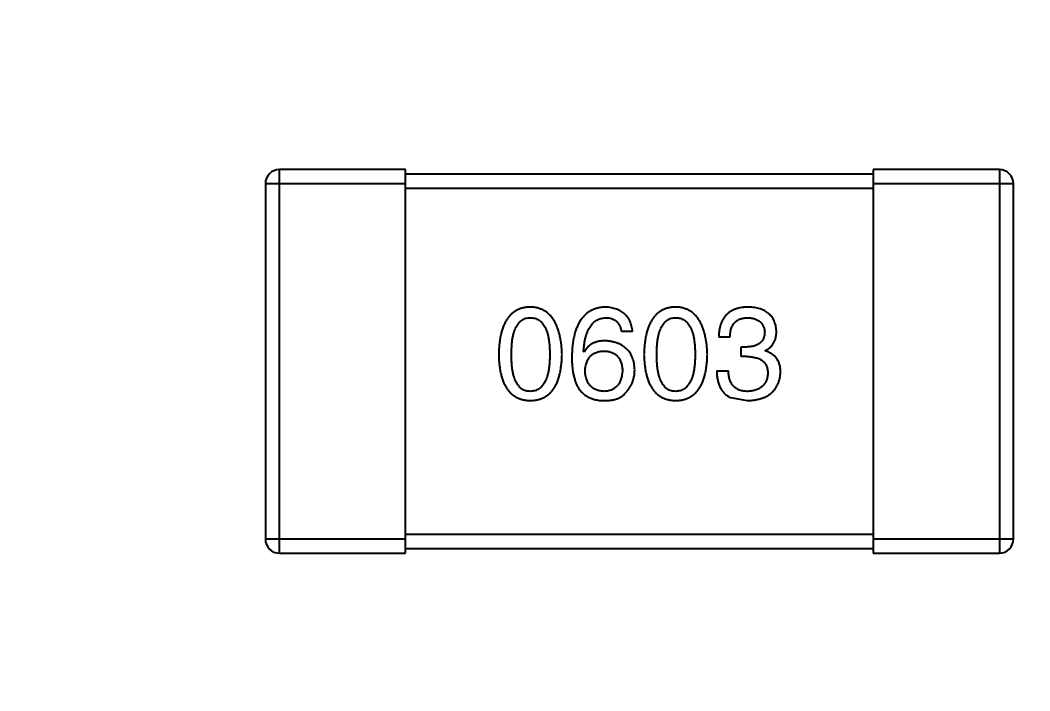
# Model space of a CAD drawing. Header units: inches. Extents: x -36 to 490, y -51 to 98.
# Drawn here: x 416.185 to 418.344, y 27.658 to 29.092 of the extents above; entities that cross this region are included whole.
import ezdxf

# ---------------------------------------------------------------- set-up
doc = ezdxf.new("R2010")
doc.units = ezdxf.units.IN
doc.header["$LTSCALE"] = 1.21
doc.header["$MEASUREMENT"] = 0
doc.header["$PDMODE"] = 3
doc.header["$PDSIZE"] = 0.3125
doc.layers.get('0').update_dxf_attribs({"linetype": 'CONTINUOUS'})
doc.layers.get('Defpoints').update_dxf_attribs({"linetype": 'CONTINUOUS'})
doc.layers.add('DIM', color=3, linetype='CONTINUOUS')
doc.styles.get("Standard").update_dxf_attribs({"font": 'txt', "width": 0.8})
doc.dimstyles.get("Standard").update_dxf_attribs({"dimtxt": 0.15625, "dimasz": 0.1875, "dimexe": 0.125, "dimexo": 0.0625, "dimgap": 0.09, "dimtad": 0, "dimtih": 1, "dimtoh": 1, "dimzin": 4, "dimdsep": 46, "dimtxsty": 'Standard', "dimblk": '_FILLED', "dimblk1": '_FILLED', "dimblk2": '_FILLED', "dimcen": 0.09, "dimazin": 1, "dimtp": 0.01, "dimtm": 0.01, "dimtfac": 1, "dimtofl": 0, "dimtmove": 0, "dimatfit": 3, "dimldrblk": '_FILLED', "dimfxl": 1, "dimtolj": 1, "dimtzin": 4, "dimarcsym": 0})

# ---------------------------------------------------------------- blocks, each defined once
blk = doc.blocks.new('_FILLED')
at = {"color": 0, "linetype": 'ByBlock'}
blk.add_solid([(0, 0), (-1, 0.16667), (-1, -0.16667)], dxfattribs=at)
blk = doc.blocks.new('*D70')
at = {"layer": 'Defpoints', "color": 0}
for p in [(406.8003, 41.9888), (406.8003, -7.0611), (488.6342, -7.0611)]:
    blk.add_point(p, dxfattribs=at)
at = {"layer": 'DIM', "color": 0, "lineweight": -2}
for p, q in [((406.8628, 41.9888), (488.7592, 41.9888)), ((488.6342, 39.4488), (488.6342, 21.3872)), ((488.6342, -4.5211), (488.6342, 13.5405)), ((406.8628, -7.0611), (488.7592, -7.0611))]:
    blk.add_line(p, q, dxfattribs=at)
at = {"layer": 'DIM', "color": 0, "lineweight": -2, "xscale": 2.54, "yscale": 2.54, "zscale": 2.54}
for p, rotation in [((488.6342, 41.9888), 90), ((488.6342, -7.0611), 270)]:
    blk.add_blockref('_FILLED', p, dxfattribs=dict(at, rotation=rotation))
at = {"layer": 'DIM', "color": 0, "insert": (488.6342, 17.4638), "char_height": 2.5, "attachment_point": 5, "rotation": 90, "line_spacing_factor": 2.5}
blk.add_mtext('\\A1;49.05', dxfattribs=at)

msp = doc.modelspace()

# ---------------------------------------------------------------- linework, layer by layer
at = {"color": 7, "linetype": 'Continuous'}
for p, q in [((417.009, 28.7725), (416.739, 28.7725)), ((416.739, 27.9525), (416.739, 28.7725)), ((417.009, 27.9525), (417.009, 28.7725)), ((418.279, 28.7725), (418.009, 28.7725)), ((418.009, 28.7725), (418.009, 27.9525)), ((418.279, 28.7725), (418.279, 27.9525)), ((418.009, 28.7625), (417.009, 28.7625)), ((416.709, 28.7425), (417.009, 28.7425)), ((416.709, 28.7425), (416.709, 27.9825)), ((417.009, 28.7325), (418.009, 28.7325)), ((418.009, 28.7425), (418.309, 28.7425)), ((418.309, 27.9825), (418.309, 28.7425)), ((417.4945, 28.4263), (417.4705, 28.4263)), ((417.7027, 28.4142), (417.6786, 28.4142)), ((417.3907, 28.3825), (417.3896, 28.3836)), ((417.7267, 28.3935), (417.7398, 28.3935)), ((417.7267, 28.3727), (417.7267, 28.3935)), ((417.7781, 28.3858), (417.7781, 28.3847)), ((417.7387, 28.3727), (417.7267, 28.3727)), ((417.6743, 28.3421), (417.6994, 28.3421)), ((417.7038, 28.2853), (417.7398, 28.2787)), ((418.009, 27.9925), (417.009, 27.9925)), ((417.009, 27.9825), (416.709, 27.9825)), ((418.309, 27.9825), (418.009, 27.9825)), ((416.739, 27.9525), (417.009, 27.9525)), ((417.009, 27.9625), (418.009, 27.9625)), ((418.009, 27.9525), (418.279, 27.9525))]:
    msp.add_line(p, q, dxfattribs=at)
for centre, start, end in [((416.739, 28.7425), 90, 180), ((418.279, 28.7425), 0, 90), ((416.739, 27.9825), 180, 270), ((418.279, 27.9825), 270, 0)]:
    msp.add_arc(centre, 0.03, start, end, dxfattribs=at)
for points, knots in [([(417.2757, 28.4787), (417.2731, 28.4786), (417.2679, 28.4784), (417.2604, 28.4771), (417.2534, 28.4749), (417.2468, 28.4721), (417.2408, 28.4684), (417.2353, 28.464), (417.2303, 28.4588), (417.2258, 28.4527), (417.2218, 28.446), (417.2184, 28.4384), (417.2153, 28.4301), (417.2129, 28.4209), (417.2108, 28.4111), (417.2094, 28.4004), (417.2084, 28.389), (417.2081, 28.3811), (417.208, 28.3771)], [0, 0, 0, 0, 0.057911, 0.113262, 0.165956, 0.217443, 0.268511, 0.319665, 0.372, 0.426129, 0.483365, 0.543779, 0.607756, 0.676562, 0.749704, 0.827713, 0.911177, 1, 1, 1, 1]), ([(417.3435, 28.3771), (417.3433, 28.3811), (417.343, 28.3889), (417.3418, 28.4002), (417.3402, 28.4108), (417.3382, 28.4205), (417.3356, 28.4296), (417.3326, 28.4379), (417.3291, 28.4454), (417.3251, 28.4522), (417.3206, 28.4582), (417.3156, 28.4635), (417.3102, 28.468), (417.3042, 28.4717), (417.2977, 28.4746), (417.2908, 28.4768), (417.2834, 28.4783), (417.2783, 28.4786), (417.2757, 28.4787)], [0, 0, 0, 0, 0.088475, 0.171606, 0.249595, 0.322626, 0.391327, 0.455765, 0.516374, 0.573675, 0.628522, 0.681161, 0.732559, 0.783563, 0.83504, 0.887639, 0.942585, 1, 1, 1, 1]), ([(417.4366, 28.4787), (417.4338, 28.4785), (417.4283, 28.4782), (417.4203, 28.4767), (417.4128, 28.4745), (417.4058, 28.4714), (417.3994, 28.4676), (417.3935, 28.4629), (417.3882, 28.4574), (417.3835, 28.4511), (417.3792, 28.444), (417.3755, 28.4362), (417.3723, 28.4275), (417.3697, 28.4181), (417.3675, 28.4079), (417.366, 28.3969), (417.3649, 28.385), (417.3646, 28.3769), (417.3645, 28.3727)], [0, 0, 0, 0, 0.058957, 0.115262, 0.16907, 0.221312, 0.273147, 0.324961, 0.377649, 0.432026, 0.488925, 0.549039, 0.612912, 0.680653, 0.753056, 0.830314, 0.912483, 1, 1, 1, 1]), ([(417.4945, 28.4263), (417.4943, 28.4282), (417.4938, 28.4321), (417.4925, 28.4378), (417.491, 28.4431), (417.489, 28.448), (417.4866, 28.4525), (417.4839, 28.4567), (417.4808, 28.4606), (417.4774, 28.4641), (417.4736, 28.4671), (417.4694, 28.4699), (417.4648, 28.4723), (417.4599, 28.4743), (417.4546, 28.476), (417.4489, 28.4773), (417.4429, 28.4782), (417.4387, 28.4785), (417.4366, 28.4787)], [0, 0, 0, 0, 0.06947, 0.136096, 0.199592, 0.260665, 0.319672, 0.377156, 0.433415, 0.489984, 0.546535, 0.604276, 0.663499, 0.725182, 0.788953, 0.855683, 0.926216, 1, 1, 1, 1]), ([(417.5866, 28.4787), (417.5839, 28.4786), (417.5788, 28.4784), (417.5712, 28.4771), (417.5643, 28.4749), (417.5577, 28.4721), (417.5517, 28.4684), (417.5462, 28.464), (417.5412, 28.4588), (417.5367, 28.4527), (417.5327, 28.446), (417.5292, 28.4384), (417.5262, 28.4301), (417.5237, 28.4209), (417.5217, 28.4111), (417.5203, 28.4004), (417.5192, 28.389), (417.519, 28.3811), (417.5188, 28.3771)], [0, 0, 0, 0, 0.057911, 0.113262, 0.165956, 0.217443, 0.268511, 0.319665, 0.372, 0.426129, 0.483365, 0.543779, 0.607756, 0.676562, 0.749704, 0.827713, 0.911177, 1, 1, 1, 1]), ([(417.6544, 28.3771), (417.6542, 28.3811), (417.6538, 28.3889), (417.6527, 28.4002), (417.6511, 28.4108), (417.649, 28.4205), (417.6465, 28.4296), (417.6435, 28.4379), (417.64, 28.4454), (417.6359, 28.4522), (417.6314, 28.4582), (417.6265, 28.4635), (417.621, 28.468), (417.6151, 28.4717), (417.6086, 28.4746), (417.6017, 28.4768), (417.5943, 28.4783), (417.5892, 28.4786), (417.5866, 28.4787)], [0, 0, 0, 0, 0.088475, 0.171606, 0.249595, 0.322626, 0.391327, 0.455765, 0.516374, 0.573675, 0.628522, 0.681161, 0.732559, 0.783563, 0.83504, 0.887639, 0.942585, 1, 1, 1, 1]), ([(417.742, 28.4787), (417.7395, 28.4786), (417.7346, 28.4785), (417.7275, 28.4776), (417.7209, 28.4763), (417.7148, 28.4744), (417.7091, 28.4721), (417.7039, 28.4693), (417.6992, 28.4659), (417.695, 28.4621), (417.6912, 28.4578), (417.6879, 28.453), (417.6852, 28.4477), (417.6829, 28.442), (417.6811, 28.4357), (417.6797, 28.429), (417.6789, 28.4218), (417.6787, 28.4168), (417.6786, 28.4142)], [0, 0, 0, 0, 0.073232, 0.142595, 0.207997, 0.270074, 0.329156, 0.386529, 0.441846, 0.496976, 0.551877, 0.607941, 0.665637, 0.725446, 0.788542, 0.855101, 0.925196, 1, 1, 1, 1]), ([(417.8021, 28.4274), (417.802, 28.4293), (417.8016, 28.4332), (417.8006, 28.4388), (417.7991, 28.4441), (417.7973, 28.449), (417.7949, 28.4535), (417.7922, 28.4577), (417.7891, 28.4615), (417.7855, 28.4649), (417.7815, 28.4679), (417.7771, 28.4706), (417.7723, 28.4729), (417.767, 28.4748), (417.7614, 28.4764), (417.7553, 28.4775), (417.7488, 28.4784), (417.7443, 28.4786), (417.742, 28.4787)], [0, 0, 0, 0, 0.067521, 0.132139, 0.193339, 0.252064, 0.309083, 0.364848, 0.420021, 0.475612, 0.532002, 0.589602, 0.649896, 0.712634, 0.778603, 0.848416, 0.922155, 1, 1, 1, 1]), ([(417.2353, 28.3771), (417.2353, 28.3803), (417.2354, 28.3864), (417.2359, 28.3953), (417.2366, 28.4037), (417.2377, 28.4114), (417.2392, 28.4184), (417.2408, 28.4249), (417.2429, 28.4308), (417.2453, 28.436), (417.2479, 28.4407), (417.2509, 28.4447), (417.2543, 28.4481), (417.2579, 28.4509), (417.2619, 28.4531), (417.2663, 28.4547), (417.2709, 28.4556), (417.2741, 28.4557), (417.2757, 28.4558)], [0, 0, 0, 0, 0.096452, 0.187278, 0.271765, 0.350519, 0.423437, 0.491321, 0.554011, 0.612224, 0.666281, 0.717003, 0.764884, 0.811423, 0.856783, 0.902993, 0.950236, 1, 1, 1, 1]), ([(417.2757, 28.4558), (417.2774, 28.4557), (417.2807, 28.4556), (417.2854, 28.4547), (417.2899, 28.4531), (417.294, 28.451), (417.2977, 28.4481), (417.3012, 28.4447), (417.3042, 28.4407), (417.307, 28.436), (417.3095, 28.4308), (417.3116, 28.4249), (417.3133, 28.4184), (417.3148, 28.4113), (417.3159, 28.4037), (417.3167, 28.3953), (417.3172, 28.3864), (417.3172, 28.3803), (417.3173, 28.3771)], [0, 0, 0, 0, 0.050604, 0.098688, 0.145699, 0.191791, 0.238625, 0.286717, 0.337546, 0.391814, 0.449755, 0.512106, 0.579685, 0.652048, 0.730262, 0.814146, 0.904281, 1, 1, 1, 1]), ([(417.3896, 28.3836), (417.3898, 28.3865), (417.3902, 28.392), (417.3912, 28.3999), (417.3925, 28.4073), (417.3941, 28.4143), (417.396, 28.4206), (417.3982, 28.4265), (417.4006, 28.4318), (417.4034, 28.4366), (417.4066, 28.4409), (417.4099, 28.4446), (417.4136, 28.4479), (417.4177, 28.4505), (417.422, 28.4527), (417.4266, 28.4542), (417.4315, 28.4554), (417.4349, 28.4556), (417.4366, 28.4558)], [0, 0, 0, 0, 0.089218, 0.173709, 0.252753, 0.326963, 0.397099, 0.462534, 0.524018, 0.582178, 0.637235, 0.689955, 0.741228, 0.791618, 0.841661, 0.892925, 0.945259, 1, 1, 1, 1]), ([(417.4366, 28.4558), (417.4389, 28.4557), (417.4432, 28.4556), (417.4493, 28.4541), (417.4547, 28.4518), (417.4595, 28.4485), (417.4634, 28.4443), (417.4666, 28.4391), (417.469, 28.433), (417.47, 28.4286), (417.4705, 28.4263)], [0, 0, 0, 0, 0.136586, 0.261496, 0.378089, 0.490612, 0.605522, 0.725767, 0.8561, 1, 1, 1, 1]), ([(417.5462, 28.3771), (417.5462, 28.3803), (417.5462, 28.3864), (417.5467, 28.3953), (417.5475, 28.4037), (417.5485, 28.4114), (417.55, 28.4184), (417.5517, 28.4249), (417.5538, 28.4308), (417.5561, 28.436), (417.5588, 28.4407), (417.5618, 28.4447), (417.5652, 28.4481), (417.5688, 28.4509), (417.5728, 28.4531), (417.5771, 28.4547), (417.5818, 28.4556), (417.585, 28.4557), (417.5866, 28.4558)], [0, 0, 0, 0, 0.096452, 0.187278, 0.271765, 0.350519, 0.423437, 0.491321, 0.554011, 0.612224, 0.666281, 0.717003, 0.764884, 0.811423, 0.856783, 0.902993, 0.950236, 1, 1, 1, 1]), ([(417.5866, 28.4558), (417.5883, 28.4557), (417.5915, 28.4556), (417.5963, 28.4547), (417.6007, 28.4531), (417.6049, 28.451), (417.6086, 28.4481), (417.612, 28.4447), (417.6151, 28.4407), (417.6179, 28.436), (417.6203, 28.4308), (417.6224, 28.4249), (417.6242, 28.4184), (417.6256, 28.4113), (417.6268, 28.4037), (417.6275, 28.3953), (417.628, 28.3864), (417.6281, 28.3803), (417.6281, 28.3771)], [0, 0, 0, 0, 0.050604, 0.098688, 0.145699, 0.191791, 0.238625, 0.286717, 0.337546, 0.391814, 0.449755, 0.512106, 0.579685, 0.652048, 0.730262, 0.814146, 0.904281, 1, 1, 1, 1]), ([(417.7027, 28.4142), (417.7028, 28.4159), (417.7029, 28.4192), (417.7035, 28.4239), (417.7042, 28.4283), (417.7054, 28.4324), (417.7068, 28.4361), (417.7085, 28.4395), (417.7105, 28.4426), (417.7127, 28.4454), (417.7153, 28.4479), (417.7181, 28.45), (417.7212, 28.4518), (417.7246, 28.4532), (417.7283, 28.4544), (417.7323, 28.4552), (417.7365, 28.4557), (417.7394, 28.4557), (417.7409, 28.4558)], [0, 0, 0, 0, 0.078134, 0.15164, 0.221358, 0.286689, 0.348614, 0.407697, 0.464247, 0.520153, 0.574432, 0.629291, 0.684538, 0.742032, 0.801329, 0.863637, 0.930123, 1, 1, 1, 1]), ([(417.7409, 28.4558), (417.7423, 28.4557), (417.745, 28.4556), (417.7488, 28.4551), (417.7525, 28.4544), (417.7559, 28.4535), (417.759, 28.4524), (417.7619, 28.451), (417.7645, 28.4494), (417.7669, 28.4476), (417.7691, 28.4456), (417.7709, 28.4433), (417.7726, 28.4409), (417.774, 28.4381), (417.7751, 28.4352), (417.776, 28.4321), (417.7767, 28.4287), (417.7769, 28.4264), (417.777, 28.4252)], [0, 0, 0, 0, 0.078051, 0.151197, 0.220412, 0.286742, 0.34933, 0.409464, 0.467368, 0.52298, 0.578639, 0.633998, 0.690142, 0.746855, 0.805868, 0.867776, 0.932345, 1, 1, 1, 1]), ([(417.777, 28.4252), (417.7769, 28.4239), (417.7768, 28.4215), (417.7763, 28.418), (417.7754, 28.4148), (417.7743, 28.4117), (417.773, 28.4089), (417.7713, 28.4064), (417.7694, 28.404), (417.7672, 28.4019), (417.7647, 28.4), (417.762, 28.3984), (417.759, 28.397), (417.7557, 28.3958), (417.7521, 28.3949), (417.7482, 28.3941), (417.7441, 28.3937), (417.7413, 28.3935), (417.7398, 28.3935)], [0, 0, 0, 0, 0.067741, 0.131599, 0.192143, 0.249977, 0.306453, 0.361639, 0.416449, 0.471489, 0.527582, 0.584873, 0.644974, 0.70814, 0.77492, 0.845909, 0.920585, 1, 1, 1, 1]), ([(417.7781, 28.3858), (417.78, 28.3868), (417.7837, 28.3886), (417.7887, 28.3923), (417.7929, 28.3967), (417.7963, 28.4016), (417.7989, 28.4072), (417.8008, 28.4134), (417.802, 28.4202), (417.8021, 28.4249), (417.8021, 28.4274)], [0, 0, 0, 0, 0.125227, 0.244792, 0.361427, 0.478215, 0.59667, 0.722058, 0.856314, 1, 1, 1, 1]), ([(417.4366, 28.4066), (417.434, 28.4065), (417.4289, 28.4064), (417.4216, 28.4053), (417.4149, 28.4034), (417.4087, 28.4008), (417.4032, 28.3973), (417.3984, 28.3932), (417.3941, 28.3882), (417.3919, 28.3845), (417.3907, 28.3825)], [0, 0, 0, 0, 0.144617, 0.279572, 0.40596, 0.526097, 0.64389, 0.760003, 0.877724, 1, 1, 1, 1]), ([(417.4989, 28.3443), (417.4988, 28.3466), (417.4986, 28.3512), (417.4976, 28.3578), (417.4961, 28.3641), (417.4944, 28.3699), (417.492, 28.3753), (417.4892, 28.3802), (417.486, 28.3848), (417.4823, 28.3889), (417.4782, 28.3926), (417.4736, 28.3959), (417.4685, 28.3987), (417.463, 28.4012), (417.4571, 28.4032), (417.4506, 28.4047), (417.4438, 28.4059), (417.4391, 28.4064), (417.4366, 28.4066)], [0, 0, 0, 0, 0.071527, 0.139094, 0.20346, 0.264939, 0.323904, 0.381383, 0.437591, 0.493343, 0.549401, 0.606085, 0.664838, 0.725424, 0.788712, 0.855452, 0.925772, 1, 1, 1, 1]), ([(417.208, 28.3771), (417.2081, 28.3732), (417.2084, 28.3655), (417.2094, 28.3545), (417.2108, 28.3442), (417.2129, 28.3346), (417.2154, 28.3258), (417.2184, 28.3178), (417.2218, 28.3104), (417.2259, 28.3039), (417.2303, 28.298), (417.2353, 28.293), (417.2408, 28.2887), (417.2469, 28.2851), (417.2534, 28.2824), (417.2604, 28.2803), (417.2679, 28.2791), (417.2731, 28.2788), (417.2757, 28.2787)], [0, 0, 0, 0, 0.087693, 0.170223, 0.247496, 0.319826, 0.387768, 0.451403, 0.511459, 0.568358, 0.622671, 0.675251, 0.726739, 0.778422, 0.830759, 0.884394, 0.940865, 1, 1, 1, 1]), ([(417.2757, 28.2984), (417.2741, 28.2985), (417.2709, 28.2986), (417.2663, 28.2995), (417.2619, 28.301), (417.258, 28.3033), (417.2543, 28.306), (417.2509, 28.3094), (417.2479, 28.3135), (417.2453, 28.3181), (417.2429, 28.3234), (417.2408, 28.3292), (417.2392, 28.3358), (417.2377, 28.3428), (417.2366, 28.3505), (417.2359, 28.3588), (417.2354, 28.3677), (417.2353, 28.3739), (417.2353, 28.3771)], [0, 0, 0, 0, 0.049766, 0.097012, 0.143225, 0.188786, 0.235079, 0.282962, 0.333687, 0.387747, 0.445963, 0.508657, 0.576545, 0.649868, 0.72822, 0.812712, 0.903543, 1, 1, 1, 1]), ([(417.2757, 28.2787), (417.2784, 28.2788), (417.2836, 28.2791), (417.2911, 28.2803), (417.2981, 28.2824), (417.3046, 28.2851), (417.3106, 28.2887), (417.3161, 28.293), (417.3211, 28.298), (417.3256, 28.3039), (417.3296, 28.3104), (417.3331, 28.3178), (417.3361, 28.3258), (417.3386, 28.3346), (417.3406, 28.3442), (417.3421, 28.3545), (417.3431, 28.3655), (417.3433, 28.3732), (417.3435, 28.3771)], [0, 0, 0, 0, 0.059134, 0.115603, 0.169236, 0.221572, 0.273254, 0.32474, 0.377319, 0.431815, 0.488555, 0.548609, 0.612242, 0.680182, 0.75251, 0.829782, 0.91231, 1, 1, 1, 1]), ([(417.3173, 28.3771), (417.3172, 28.3739), (417.3172, 28.3679), (417.3167, 28.3591), (417.3159, 28.3509), (417.3148, 28.3432), (417.3133, 28.3362), (417.3115, 28.3298), (417.3095, 28.3239), (417.307, 28.3187), (417.3043, 28.314), (417.3011, 28.31), (417.2978, 28.3065), (417.294, 28.3037), (417.2899, 28.3014), (417.2854, 28.2997), (417.2807, 28.2987), (417.2774, 28.2985), (417.2757, 28.2984)], [0, 0, 0, 0, 0.094834, 0.184067, 0.267029, 0.344713, 0.417334, 0.484367, 0.546941, 0.604717, 0.65953, 0.710539, 0.759381, 0.806382, 0.853027, 0.900623, 0.949121, 1, 1, 1, 1]), ([(417.3929, 28.3421), (417.393, 28.3438), (417.3932, 28.347), (417.3939, 28.3518), (417.3949, 28.3562), (417.3962, 28.3603), (417.3977, 28.3641), (417.3996, 28.3676), (417.4016, 28.3707), (417.4041, 28.3736), (417.4067, 28.3761), (417.4097, 28.3783), (417.4129, 28.3802), (417.4165, 28.3817), (417.4203, 28.383), (417.4244, 28.3839), (417.4288, 28.3845), (417.4318, 28.3847), (417.4333, 28.3847)], [0, 0, 0, 0, 0.076072, 0.148369, 0.216753, 0.281358, 0.342792, 0.401604, 0.458929, 0.514444, 0.569818, 0.625343, 0.681554, 0.739608, 0.800134, 0.863477, 0.929547, 1, 1, 1, 1]), ([(417.4333, 28.3847), (417.4348, 28.3847), (417.4378, 28.3845), (417.442, 28.3839), (417.446, 28.383), (417.4497, 28.3818), (417.4531, 28.3803), (417.4563, 28.3785), (417.4592, 28.3763), (417.4618, 28.3738), (417.4641, 28.3711), (417.4662, 28.368), (417.468, 28.3646), (417.4695, 28.3609), (417.4707, 28.3569), (417.4717, 28.3526), (417.4724, 28.348), (417.4726, 28.3448), (417.4727, 28.3432)], [0, 0, 0, 0, 0.069884, 0.136529, 0.199638, 0.259844, 0.317774, 0.374356, 0.430026, 0.485148, 0.5409, 0.597889, 0.657472, 0.718614, 0.783613, 0.85129, 0.923712, 1, 1, 1, 1]), ([(417.5188, 28.3771), (417.519, 28.3732), (417.5192, 28.3655), (417.5203, 28.3545), (417.5217, 28.3442), (417.5237, 28.3346), (417.5262, 28.3258), (417.5292, 28.3178), (417.5327, 28.3104), (417.5367, 28.3039), (417.5412, 28.298), (417.5462, 28.293), (417.5517, 28.2887), (417.5577, 28.2851), (417.5643, 28.2824), (417.5713, 28.2803), (417.5788, 28.2791), (417.5839, 28.2788), (417.5866, 28.2787)], [0, 0, 0, 0, 0.087693, 0.170223, 0.247496, 0.319826, 0.387768, 0.451403, 0.511459, 0.568358, 0.622671, 0.675251, 0.726739, 0.778422, 0.830759, 0.884394, 0.940865, 1, 1, 1, 1]), ([(417.5866, 28.2984), (417.585, 28.2985), (417.5818, 28.2986), (417.5771, 28.2995), (417.5728, 28.301), (417.5688, 28.3033), (417.5651, 28.306), (417.5618, 28.3094), (417.5588, 28.3135), (417.5561, 28.3181), (417.5538, 28.3234), (417.5517, 28.3292), (417.55, 28.3358), (417.5485, 28.3428), (417.5475, 28.3505), (417.5467, 28.3588), (417.5462, 28.3677), (417.5462, 28.3739), (417.5462, 28.3771)], [0, 0, 0, 0, 0.049766, 0.097012, 0.143225, 0.188786, 0.235079, 0.282962, 0.333687, 0.387747, 0.445963, 0.508657, 0.576545, 0.649868, 0.72822, 0.812712, 0.903543, 1, 1, 1, 1]), ([(417.5866, 28.2787), (417.5892, 28.2788), (417.5944, 28.2791), (417.6019, 28.2803), (417.6089, 28.2824), (417.6155, 28.2851), (417.6215, 28.2887), (417.627, 28.293), (417.632, 28.298), (417.6365, 28.3039), (417.6405, 28.3104), (417.644, 28.3178), (417.647, 28.3258), (417.6494, 28.3346), (417.6515, 28.3442), (417.6529, 28.3545), (417.6539, 28.3655), (417.6542, 28.3732), (417.6544, 28.3771)], [0, 0, 0, 0, 0.059134, 0.115603, 0.169236, 0.221572, 0.273254, 0.32474, 0.377319, 0.431815, 0.488555, 0.548609, 0.612242, 0.680182, 0.75251, 0.829782, 0.91231, 1, 1, 1, 1]), ([(417.6281, 28.3771), (417.6281, 28.3739), (417.628, 28.3679), (417.6275, 28.3591), (417.6268, 28.3509), (417.6256, 28.3432), (417.6242, 28.3362), (417.6224, 28.3298), (417.6203, 28.3239), (417.6179, 28.3187), (417.6151, 28.314), (417.612, 28.31), (417.6086, 28.3065), (417.6048, 28.3037), (417.6007, 28.3014), (417.5963, 28.2997), (417.5915, 28.2987), (417.5883, 28.2985), (417.5866, 28.2984)], [0, 0, 0, 0, 0.094834, 0.184067, 0.267029, 0.344713, 0.417334, 0.484367, 0.546941, 0.604717, 0.65953, 0.710539, 0.759381, 0.806382, 0.853027, 0.900623, 0.949121, 1, 1, 1, 1]), ([(417.8109, 28.3399), (417.8109, 28.3414), (417.8108, 28.3441), (417.8104, 28.3482), (417.8098, 28.3521), (417.8089, 28.3558), (417.8077, 28.3593), (417.8063, 28.3626), (417.8046, 28.3657), (417.8028, 28.3687), (417.8006, 28.3714), (417.7981, 28.3739), (417.7954, 28.3762), (417.7924, 28.3783), (417.7892, 28.3802), (417.7858, 28.382), (417.782, 28.3835), (417.7794, 28.3843), (417.7781, 28.3847)], [0, 0, 0, 0, 0.071215, 0.138707, 0.20396, 0.266995, 0.327734, 0.387609, 0.445602, 0.503345, 0.561136, 0.618597, 0.677672, 0.738255, 0.799989, 0.863961, 0.930555, 1, 1, 1, 1]), ([(417.3645, 28.3727), (417.3645, 28.3692), (417.3646, 28.3623), (417.3653, 28.3523), (417.3663, 28.3428), (417.3679, 28.3341), (417.3699, 28.3259), (417.3723, 28.3183), (417.3752, 28.3113), (417.3776, 28.307), (417.3787, 28.3049)], [0, 0, 0, 0, 0.151498, 0.29521, 0.430242, 0.557137, 0.677306, 0.790845, 0.898111, 1, 1, 1, 1]), ([(417.7387, 28.3727), (417.7406, 28.3727), (417.7441, 28.3727), (417.7491, 28.3722), (417.7539, 28.3715), (417.7583, 28.3705), (417.7623, 28.3693), (417.766, 28.3677), (417.7694, 28.3659), (417.7724, 28.3638), (417.775, 28.3614), (417.7773, 28.3587), (417.7793, 28.3557), (417.7808, 28.3524), (417.7821, 28.3489), (417.7829, 28.345), (417.7835, 28.3409), (417.7835, 28.3381), (417.7836, 28.3366)], [0, 0, 0, 0, 0.082495, 0.159728, 0.232496, 0.300725, 0.365163, 0.425859, 0.483728, 0.538892, 0.592921, 0.646195, 0.699968, 0.754746, 0.811387, 0.870806, 0.933482, 1, 1, 1, 1]), ([(417.4344, 28.2984), (417.4328, 28.2985), (417.4297, 28.2986), (417.4252, 28.2993), (417.421, 28.3002), (417.4171, 28.3015), (417.4135, 28.303), (417.4101, 28.305), (417.4071, 28.3072), (417.4044, 28.3099), (417.4018, 28.3127), (417.3997, 28.316), (417.3978, 28.3195), (417.3962, 28.3234), (417.395, 28.3277), (417.394, 28.3322), (417.3932, 28.337), (417.393, 28.3404), (417.3929, 28.3421)], [0, 0, 0, 0, 0.070403, 0.137196, 0.200053, 0.260887, 0.31876, 0.37535, 0.430743, 0.485927, 0.541678, 0.598832, 0.657726, 0.719441, 0.783504, 0.851852, 0.923533, 1, 1, 1, 1]), ([(417.4727, 28.3432), (417.4726, 28.3415), (417.4724, 28.3381), (417.4717, 28.3332), (417.4707, 28.3287), (417.4696, 28.3245), (417.4681, 28.3205), (417.4664, 28.3169), (417.4644, 28.3136), (417.4621, 28.3107), (417.4596, 28.308), (417.4568, 28.3056), (417.4537, 28.3036), (417.4503, 28.3019), (417.4467, 28.3005), (417.4429, 28.2995), (417.4387, 28.2988), (417.4359, 28.2985), (417.4344, 28.2984)], [0, 0, 0, 0, 0.078863, 0.153308, 0.223539, 0.289857, 0.35341, 0.413572, 0.471721, 0.528235, 0.584279, 0.638781, 0.69466, 0.751251, 0.809198, 0.869697, 0.933318, 1, 1, 1, 1]), ([(417.4792, 28.2951), (417.4808, 28.2969), (417.4839, 28.3003), (417.4879, 28.3059), (417.4913, 28.3117), (417.4941, 28.3177), (417.4963, 28.324), (417.4978, 28.3306), (417.4987, 28.3374), (417.4988, 28.342), (417.4989, 28.3443)], [0, 0, 0, 0, 0.129393, 0.255335, 0.378531, 0.500878, 0.622934, 0.746191, 0.87096, 1, 1, 1, 1]), ([(417.6743, 28.3421), (417.6743, 28.3403), (417.6745, 28.3368), (417.6749, 28.3317), (417.6756, 28.3269), (417.6765, 28.3222), (417.6776, 28.3178), (417.6788, 28.3136), (417.6804, 28.3097), (417.6821, 28.3061), (417.6841, 28.3026), (417.6862, 28.2994), (417.6886, 28.2964), (417.6912, 28.2937), (417.694, 28.2912), (417.6971, 28.289), (417.7003, 28.2869), (417.7026, 28.2858), (417.7038, 28.2853)], [0, 0, 0, 0, 0.078937, 0.154495, 0.226898, 0.296844, 0.363348, 0.427781, 0.48946, 0.549586, 0.607902, 0.664733, 0.720805, 0.776157, 0.831175, 0.886736, 0.943094, 1, 1, 1, 1]), ([(417.7409, 28.2984), (417.7393, 28.2984), (417.7361, 28.2985), (417.7315, 28.299), (417.7272, 28.2998), (417.7232, 28.3011), (417.7195, 28.3026), (417.7161, 28.3045), (417.713, 28.3067), (417.7103, 28.3093), (417.7078, 28.3122), (417.7057, 28.3155), (417.7038, 28.3191), (417.7023, 28.323), (417.7011, 28.3273), (417.7002, 28.3319), (417.6996, 28.3369), (417.6995, 28.3403), (417.6994, 28.3421)], [0, 0, 0, 0, 0.071272, 0.13882, 0.201858, 0.262757, 0.320043, 0.376709, 0.431462, 0.486034, 0.541209, 0.597703, 0.65589, 0.717768, 0.782056, 0.850407, 0.92277, 1, 1, 1, 1]), ([(417.7398, 28.2787), (417.7426, 28.2788), (417.7479, 28.2791), (417.7557, 28.28), (417.7629, 28.2814), (417.7696, 28.2833), (417.7758, 28.2855), (417.7816, 28.2882), (417.7868, 28.2914), (417.7915, 28.295), (417.7957, 28.2991), (417.7994, 28.3036), (417.8027, 28.3086), (417.8053, 28.314), (417.8075, 28.3198), (417.8092, 28.3261), (417.8104, 28.3329), (417.8107, 28.3375), (417.8109, 28.3399)], [0, 0, 0, 0, 0.078078, 0.151942, 0.221594, 0.28726, 0.350176, 0.409768, 0.467648, 0.523784, 0.578904, 0.634014, 0.689819, 0.746826, 0.805875, 0.867063, 0.931764, 1, 1, 1, 1]), ([(417.7836, 28.3366), (417.7834, 28.3352), (417.7832, 28.3323), (417.7825, 28.3282), (417.7815, 28.3243), (417.7801, 28.3207), (417.7785, 28.3174), (417.7766, 28.3143), (417.7744, 28.3115), (417.7719, 28.309), (417.769, 28.3067), (417.7659, 28.3047), (417.7624, 28.303), (417.7587, 28.3015), (417.7547, 28.3003), (417.7504, 28.2994), (417.7458, 28.2987), (417.7426, 28.2985), (417.7409, 28.2984)], [0, 0, 0, 0, 0.068514, 0.133941, 0.195994, 0.255362, 0.312994, 0.369441, 0.424687, 0.480522, 0.537148, 0.594801, 0.654411, 0.716817, 0.781981, 0.850498, 0.923306, 1, 1, 1, 1]), ([(417.3787, 28.3049), (417.3802, 28.3029), (417.3831, 28.299), (417.3883, 28.2938), (417.394, 28.2894), (417.4002, 28.2857), (417.407, 28.2828), (417.4142, 28.2806), (417.422, 28.2792), (417.4273, 28.2789), (417.4301, 28.2787)], [0, 0, 0, 0, 0.125033, 0.246266, 0.36603, 0.485265, 0.606781, 0.732144, 0.862551, 1, 1, 1, 1]), ([(417.4301, 28.2787), (417.4329, 28.2787), (417.4383, 28.2786), (417.4461, 28.2792), (417.4532, 28.2803), (417.4598, 28.2821), (417.4656, 28.2844), (417.4708, 28.2874), (417.4755, 28.2909), (417.478, 28.2937), (417.4792, 28.2951)], [0, 0, 0, 0, 0.156782, 0.301945, 0.436395, 0.561474, 0.678489, 0.78853, 0.894967, 1, 1, 1, 1])]:
    msp.add_open_spline(points, degree=3, knots=knots, dxfattribs=at)

# ---------------------------------------------------------------- dimensions: what is measured, and where the dimension line sits
at = {"layer": 'DIM'}
dim = msp.add_linear_dim(base=(488.6342, -7.0611), p1=(406.8003, 41.9888), p2=(406.8003, -7.0611), angle=90, dimstyle='Standard', override={"dimtxt": 2.5, "dimasz": 2.54, "dimtih": 0, "dimtoh": 0, "dimzin": 0, "dimcen": 0.198, "dimadec": 0, "dimazin": 0, "dimtp": 0, "dimtm": 0, "dimtdec": 4, "dimtzin": 0}, dxfattribs=at)
dim.commit()
dim.dimension.update_dxf_attribs({"geometry": '*D70', "text_midpoint": (488.6342, 17.4638)})

doc.saveas('drawing.dxf')
